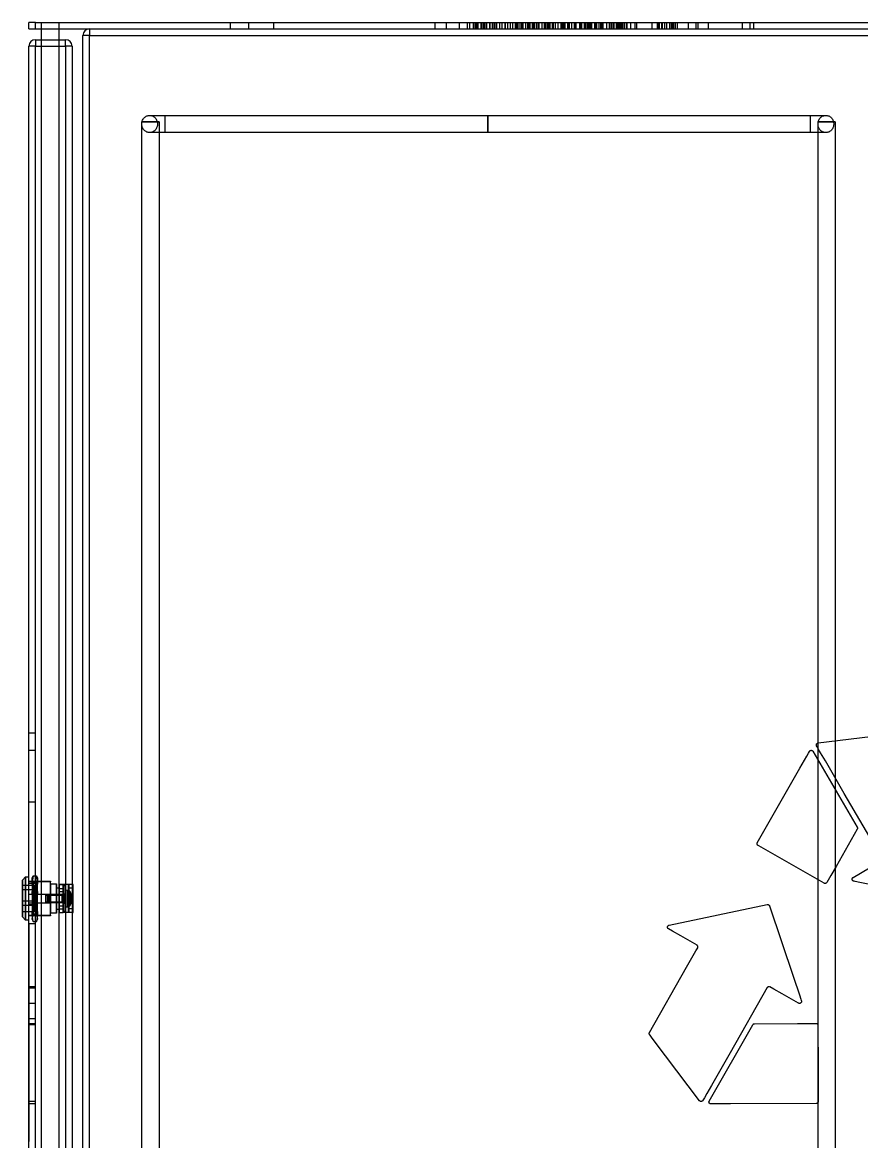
# Model space of a CAD drawing. Header units: millimetres. Extents: x 10366 to 13995, y 24552 to 29685.
# Drawn here: x 11188 to 11576, y 28283 to 28800 of the extents above; entities that cross this region are included whole.
import ezdxf

# ---------------------------------------------------------------- set-up
doc = ezdxf.new("R2010")
doc.units = ezdxf.units.MM
doc.header["$LTSCALE"] = 3
doc.layers.add('DomyÅ›lny', color=7, linetype='Continuous')

msp = doc.modelspace()

# ---------------------------------------------------------------- linework, layer by layer
at = {"layer": 'DomyÅ›lny'}
for p, q in [((11190.96, 28797.45), (11190.96, 28800.45)), ((11193.96, 28797.45), (11193.96, 28800.45)), ((11193.96, 28800.45), (11961.96, 28800.45)), ((11193.96, 28797.45), (11961.96, 28797.45)), ((11196.77, 28797.45), (11196.77, 28800.45)), ((11196.77, 28792.45), (11196.77, 28797.45)), ((11204.77, 28800.45), (11204.77, 28797.45)), ((11204.77, 28797.45), (11204.77, 28792.45)), ((11284.21, 28797.45), (11284.21, 28800.45)), ((11292.74, 28797.45), (11292.74, 28800.45)), ((11304.21, 28797.45), (11304.21, 28800.45)), ((11378.92, 28797.45), (11378.92, 28800.45)), ((11384.13, 28797.45), (11384.13, 28800.45)), ((11390.06, 28797.45), (11390.06, 28800.45)), ((11393.88, 28797.45), (11393.88, 28800.45)), ((11394.97, 28797.45), (11394.97, 28800.45)), ((11396.61, 28797.45), (11396.61, 28800.45)), ((11396.92, 28797.45), (11396.92, 28800.45)), ((11397.63, 28797.45), (11397.63, 28800.45)), ((11397.67, 28797.45), (11397.67, 28800.45)), ((11398.36, 28797.45), (11398.36, 28800.45)), ((11398.79, 28797.45), (11398.79, 28800.45)), ((11400.18, 28797.45), (11400.18, 28800.45)), ((11400.6, 28797.45), (11400.6, 28800.45)), ((11401.3, 28797.45), (11401.3, 28800.45)), ((11401.62, 28797.45), (11401.62, 28800.45)), ((11402.44, 28797.45), (11402.44, 28800.45)), ((11402.7, 28797.45), (11402.7, 28800.45)), ((11404.12, 28797.45), (11404.12, 28800.45)), ((11404.36, 28797.45), (11404.36, 28800.45)), ((11405.36, 28797.45), (11405.36, 28800.45)), ((11405.72, 28797.45), (11405.72, 28800.45)), ((11406.53, 28797.45), (11406.53, 28800.45)), ((11407.18, 28797.45), (11407.18, 28800.45)), ((11407.27, 28800.45), (11407.27, 28797.45)), ((11408.7, 28797.45), (11408.7, 28800.45)), ((11409.85, 28797.45), (11409.85, 28800.45)), ((11411.25, 28797.45), (11411.25, 28800.45)), ((11411.37, 28797.45), (11411.37, 28800.45)), ((11412.43, 28797.45), (11412.43, 28800.45)), ((11413.74, 28797.45), (11413.74, 28800.45)), ((11414.76, 28797.45), (11414.76, 28800.45)), ((11416.03, 28797.45), (11416.03, 28800.45)), ((11416.18, 28797.45), (11416.18, 28800.45)), ((11416.77, 28797.45), (11416.77, 28800.45)), ((11417.21, 28797.45), (11417.21, 28800.45)), ((11418.01, 28800.45), (11418.01, 28797.45)), ((11418.88, 28797.45), (11418.88, 28800.45)), ((11419.14, 28797.45), (11419.14, 28800.45)), ((11419.59, 28797.45), (11419.59, 28800.45)), ((11420.79, 28797.45), (11420.79, 28800.45)), ((11421.72, 28797.45), (11421.72, 28800.45)), ((11422.4, 28797.45), (11422.4, 28800.45)), ((11422.83, 28797.45), (11422.83, 28800.45)), ((11423.89, 28797.45), (11423.89, 28800.45)), ((11424.34, 28797.45), (11424.34, 28800.45)), ((11424.43, 28800.45), (11424.43, 28797.45)), ((11424.9, 28797.45), (11424.9, 28800.45)), ((11425.95, 28797.45), (11425.95, 28800.45)), ((11426.59, 28797.45), (11426.59, 28800.45)), ((11426.9, 28797.45), (11426.9, 28800.45)), ((11428.33, 28797.45), (11428.33, 28800.45)), ((11429.49, 28797.45), (11429.49, 28800.45)), ((11429.82, 28797.45), (11429.82, 28800.45)), ((11430.65, 28797.45), (11430.65, 28800.45)), ((11431.29, 28797.45), (11431.29, 28800.45)), ((11431.56, 28797.45), (11431.56, 28800.45)), ((11431.98, 28797.45), (11431.98, 28800.45)), ((11433.16, 28797.45), (11433.16, 28800.45)), ((11433.59, 28797.45), (11433.59, 28800.45)), ((11434.46, 28797.45), (11434.46, 28800.45)), ((11435.74, 28797.45), (11435.74, 28800.45)), ((11437.21, 28797.45), (11437.21, 28800.45)), ((11437.48, 28797.45), (11437.48, 28800.45)), ((11437.96, 28797.45), (11437.96, 28800.45)), ((11438.47, 28797.45), (11438.47, 28800.45)), ((11438.97, 28797.45), (11438.97, 28800.45)), ((11440.29, 28797.45), (11440.29, 28800.45)), ((11440.5, 28797.45), (11440.5, 28800.45)), ((11440.95, 28797.45), (11440.95, 28800.45)), ((11441.03, 28797.45), (11441.03, 28800.45)), ((11442.12, 28797.45), (11442.12, 28800.45)), ((11443.33, 28797.45), (11443.33, 28800.45)), ((11443.63, 28797.45), (11443.63, 28800.45)), ((11444.05, 28797.45), (11444.05, 28800.45)), ((11445.85, 28797.45), (11445.85, 28800.45)), ((11446.11, 28797.45), (11446.11, 28800.45)), ((11446.76, 28797.45), (11446.76, 28800.45)), ((11447.97, 28797.45), (11447.97, 28800.45)), ((11448.2, 28797.45), (11448.2, 28800.45)), ((11448.41, 28797.45), (11448.41, 28800.45)), ((11449.01, 28800.45), (11449.01, 28797.45)), ((11449.14, 28797.45), (11449.14, 28800.45)), ((11449.4, 28797.45), (11449.4, 28800.45)), ((11449.87, 28797.45), (11449.87, 28800.45)), ((11450.34, 28797.45), (11450.34, 28800.45)), ((11450.66, 28797.45), (11450.66, 28800.45)), ((11451.03, 28797.45), (11451.03, 28800.45)), ((11451.37, 28797.45), (11451.37, 28800.45)), ((11452.69, 28797.45), (11452.69, 28800.45)), ((11452.99, 28797.45), (11452.99, 28800.45)), ((11453.09, 28800.45), (11453.09, 28797.45)), ((11453.65, 28797.45), (11453.65, 28800.45)), ((11454.78, 28797.45), (11454.78, 28800.45)), ((11455.31, 28800.45), (11455.31, 28797.45)), ((11455.5, 28797.45), (11455.5, 28800.45)), ((11456.03, 28797.45), (11456.03, 28800.45)), ((11456.57, 28797.45), (11456.57, 28800.45)), ((11458.33, 28797.45), (11458.33, 28800.45)), ((11459.5, 28797.45), (11459.5, 28800.45)), ((11459.74, 28797.45), (11459.74, 28800.45)), ((11460.57, 28797.45), (11460.57, 28800.45)), ((11461.14, 28800.45), (11461.14, 28797.45)), ((11461.69, 28797.45), (11461.69, 28800.45)), ((11462.78, 28797.45), (11462.78, 28800.45)), ((11463.07, 28797.45), (11463.07, 28800.45)), ((11463.55, 28797.45), (11463.55, 28800.45)), ((11463.92, 28797.45), (11463.92, 28800.45)), ((11464.54, 28797.45), (11464.54, 28800.45)), ((11465.05, 28797.45), (11465.05, 28800.45)), ((11465.39, 28797.45), (11465.39, 28800.45)), ((11465.59, 28797.45), (11465.59, 28800.45)), ((11466.48, 28797.45), (11466.48, 28800.45)), ((11467.33, 28797.45), (11467.33, 28800.45)), ((11467.65, 28797.45), (11467.65, 28800.45)), ((11469.41, 28797.45), (11469.41, 28800.45)), ((11471.33, 28797.45), (11471.33, 28800.45)), ((11472.17, 28797.45), (11472.17, 28800.45)), ((11479.27, 28797.45), (11479.27, 28800.45)), ((11481.69, 28797.45), (11481.69, 28800.45)), ((11481.93, 28797.45), (11481.93, 28800.45)), ((11482.41, 28797.45), (11482.41, 28800.45)), ((11482.55, 28797.45), (11482.55, 28800.45)), ((11483.5, 28800.45), (11483.5, 28797.45)), ((11483.99, 28797.45), (11483.99, 28800.45)), ((11485.15, 28797.45), (11485.15, 28800.45)), ((11486.02, 28797.45), (11486.02, 28800.45)), ((11487.42, 28797.45), (11487.42, 28800.45)), ((11488.24, 28797.45), (11488.24, 28800.45)), ((11488.86, 28797.45), (11488.86, 28800.45)), ((11489.31, 28797.45), (11489.31, 28800.45)), ((11489.9, 28800.45), (11489.9, 28797.45)), ((11490.97, 28797.45), (11490.97, 28800.45)), ((11496.02, 28797.45), (11496.02, 28800.45)), ((11499.57, 28797.45), (11499.57, 28800.45)), ((11500.48, 28797.45), (11500.48, 28800.45)), ((11505.33, 28797.45), (11505.33, 28800.45)), ((11521.08, 28797.45), (11521.08, 28800.45)), ((11524.62, 28797.45), (11524.62, 28800.45)), ((11526.08, 28800.45), (11526.08, 28797.45)), ((11193.96, 28792.45), (11207.96, 28792.45)), ((11196.77, 27962.71), (11196.77, 28792.45)), ((11204.77, 28792.45), (11204.77, 27962.71)), ((11215.96, 27960.71), (11215.96, 28794.45)), ((11218.96, 28794.45), (11961.96, 28794.45)), ((11218.96, 27960.71), (11218.96, 28794.45)), ((11190.96, 27965.71), (11190.96, 28789.45)), ((11193.96, 27965.71), (11193.96, 28789.45)), ((11193.96, 28789.45), (11207.96, 28789.45)), ((11207.96, 28789.45), (11207.96, 27965.71)), ((11210.96, 28789.45), (11210.96, 27965.71)), ((11254.06, 28757.45), (11403.18, 28757.45)), ((11403.18, 28757.45), (11552.3, 28757.45)), ((11243.18, 28054.45), (11243.18, 28754.45)), ((11251.18, 28754.45), (11251.18, 28054.45)), ((11555.93, 28467.11), (11555.93, 28754.45)), ((11563.93, 28754.45), (11563.93, 28468.1)), ((11403.18, 28749.45), (11254.06, 28749.45)), ((11552.3, 28749.45), (11403.18, 28749.45)), ((11190.96, 28471.82), (11193.96, 28471.82)), ((11555.93, 28464.65), (11555.93, 28467.11)), ((11563.93, 28468.1), (11563.93, 28450.01)), ((11190.96, 28463.73), (11193.96, 28463.73)), ((11555.93, 28460.3), (11555.93, 28464.65)), ((11555.93, 28403.89), (11555.93, 28460.3)), ((11563.93, 28450.01), (11563.93, 28445.58)), ((11563.93, 28445.58), (11563.93, 28409.44)), ((11190.96, 28439.92), (11193.96, 28439.92)), ((11563.93, 28409.44), (11563.93, 28054.45)), ((11187.96, 28403.64), (11189.46, 28405.14)), ((11189.46, 28405.14), (11190.96, 28405.14)), ((11190.96, 28403.14), (11200.96, 28403.14)), ((11192.46, 28404.64), (11192.57, 28404.97)), ((11192.96, 28405.73), (11194.46, 28405.73)), ((11194.84, 28404.97), (11194.96, 28404.64)), ((11555.93, 28337.5), (11555.93, 28403.89)), ((11187.96, 28401.29), (11193.36, 28401.29)), ((11187.96, 28399.32), (11193.36, 28399.32)), ((11200.96, 28402.85), (11190.96, 28402.85)), ((11193.96, 28402.15), (11190.96, 28402.15)), ((11192.96, 28402.9), (11192.46, 28401.86)), ((11192.46, 28402.83), (11192.96, 28402.33)), ((11192.96, 28402.9), (11194.46, 28402.9)), ((11192.96, 28402.33), (11194.46, 28402.33)), ((11192.96, 28397.98), (11194.46, 28397.98)), ((11194.46, 28402.9), (11194.96, 28401.86)), ((11194.46, 28402.33), (11194.96, 28402.83)), ((11200.96, 28397.25), (11200.96, 28402.85)), ((11200.96, 28401.89), (11203.76, 28401.89)), ((11203.76, 28400.14), (11204.76, 28400.14)), ((11204.76, 28401.64), (11206.76, 28401.64)), ((11204.76, 28399.84), (11206.76, 28399.84)), ((11204.76, 28399.84), (11206.76, 28399.84)), ((11204.76, 28398.48), (11206.76, 28398.48)), ((11204.76, 28398.48), (11206.76, 28398.48)), ((11205.03, 28401.64), (11205.03, 28388.64)), ((11206.91, 28401.64), (11205.03, 28401.64)), ((11206.76, 28401.14), (11207.76, 28401.14)), ((11211.15, 28401.64), (11206.91, 28401.64)), ((11207.76, 28399.14), (11208.87, 28399.1)), ((11209.27, 28388.64), (11209.27, 28401.64)), ((11209.42, 28401.64), (11209.42, 28388.64)), ((11211.42, 28399.88), (11209.42, 28399.88)), ((11211.15, 28401.64), (11211.15, 28388.64)), ((11211.42, 28388.64), (11211.42, 28401.64)), ((11187.96, 28394.02), (11193.36, 28394.02)), ((11190.96, 28397.25), (11200.96, 28397.25)), ((11193.96, 28394), (11190.96, 28394)), ((11200.96, 28393.03), (11190.96, 28393.03)), ((11198.76, 28396.76), (11206.76, 28396.76)), ((11206.76, 28393.52), (11198.76, 28393.52)), ((11199.76, 28396.71), (11200.19, 28397.14)), ((11200.19, 28393.14), (11199.76, 28393.57)), ((11200.19, 28397.14), (11206.36, 28397.14)), ((11206.36, 28393.14), (11200.19, 28393.14)), ((11200.96, 28387.42), (11200.96, 28393.03)), ((11204.76, 28396.84), (11206.76, 28396.84)), ((11204.76, 28396.84), (11206.76, 28396.84)), ((11204.76, 28393.44), (11206.76, 28393.44)), ((11204.76, 28393.44), (11206.76, 28393.44)), ((11206.36, 28397.14), (11206.79, 28396.95)), ((11206.79, 28393.33), (11206.36, 28393.14)), ((11206.76, 28397.39), (11207.76, 28397.39)), ((11207.76, 28392.89), (11206.76, 28392.89)), ((11206.79, 28396.95), (11207.56, 28396.95)), ((11207.56, 28393.33), (11206.79, 28393.33)), ((11210.82, 28395.8), (11208.71, 28395.61)), ((11208.71, 28394.67), (11210.82, 28394.48)), ((11210.81, 28395.88), (11208.83, 28395.76)), ((11210.81, 28395.88), (11208.83, 28395.76)), ((11210.81, 28395.34), (11208.83, 28395.46)), ((11210.81, 28394.94), (11208.83, 28394.81)), ((11210.81, 28394.4), (11208.83, 28394.52)), ((11210.81, 28394.4), (11208.83, 28394.52)), ((11210.4, 28396.77), (11209.18, 28396.27)), ((11209.18, 28395.91), (11210.4, 28396.25)), ((11210.4, 28394.03), (11209.18, 28394.37)), ((11210.4, 28393.74), (11209.18, 28394.17)), ((11209.18, 28394.01), (11210.4, 28393.51)), ((11209.42, 28395.64), (11211.42, 28395.64)), ((11187.96, 28392.08), (11193.36, 28392.08)), ((11193.36, 28388.99), (11187.96, 28388.99)), ((11190.96, 28392.43), (11193.96, 28392.43)), ((11192.96, 28387.95), (11192.46, 28387.45)), ((11194.46, 28392.3), (11192.96, 28392.3)), ((11194.46, 28387.95), (11192.96, 28387.95)), ((11194.96, 28387.45), (11194.46, 28387.95)), ((11203.76, 28388.39), (11200.96, 28388.39)), ((11204.76, 28390.14), (11203.76, 28390.14)), ((11204.76, 28391.8), (11206.76, 28391.8)), ((11204.76, 28391.8), (11206.76, 28391.8)), ((11204.76, 28390.44), (11206.76, 28390.44)), ((11204.76, 28390.44), (11206.76, 28390.44)), ((11204.76, 28388.64), (11206.76, 28388.64)), ((11207.76, 28389.14), (11206.76, 28389.14)), ((11211.15, 28388.64), (11206.91, 28388.64)), ((11208.87, 28391.18), (11207.76, 28391.14)), ((11211.42, 28390.4), (11209.42, 28390.4)), ((11189.46, 28385.14), (11187.96, 28386.64)), ((11190.96, 28385.14), (11189.46, 28385.14)), ((11190.96, 28387.42), (11200.96, 28387.42)), ((11200.96, 28387.14), (11190.96, 28387.14)), ((11190.96, 28383.66), (11193.96, 28383.66)), ((11192.57, 28385.3), (11192.46, 28385.64)), ((11192.96, 28384.54), (11194.46, 28384.54)), ((11194.96, 28385.64), (11194.84, 28385.3)), ((11190.96, 28354.4), (11193.96, 28354.4)), ((11190.96, 28353.8), (11193.96, 28353.8)), ((11193.96, 28346.64), (11190.96, 28346.64)), ((11193.96, 28339.58), (11190.96, 28339.58)), ((11190.96, 28337.4), (11193.96, 28337.4)), ((11190.96, 28337.07), (11193.96, 28337.07)), ((11193.96, 28336.79), (11190.96, 28336.79)), ((11555.93, 28300.85), (11555.93, 28337.5)), ((11193.96, 28301.29), (11190.96, 28301.29)), ((11193.96, 28300.12), (11190.96, 28300.12)), ((11555.93, 28054.45), (11555.93, 28300.85))]:
    msp.add_line(p, q, dxfattribs=at)
for points in [[(11193.96, 28800.45, 0), (11190.96, 28800.45, 0)], [(11190.96, 28797.45, 0), (11190.96, 28797.45, 0), (11190.96, 28797.45, 0), (11190.96, 28797.45, 0), (11190.96, 28797.45, 0), (11190.96, 28797.45, 0), (11190.96, 28797.45, 0), (11190.96, 28797.45, 0), (11190.96, 28797.45, 0), (11190.96, 28797.45, 0), (11190.96, 28797.45, 0), (11190.96, 28797.45, 0), (11190.96, 28797.45, 0), (11190.96, 28797.45, 0), (11190.98, 28797.45, 0), (11191.04, 28797.45, 0), (11191.33, 28797.45, 0), (11193.96, 28797.45, 0)], [(11218.96, 28797.45, 0), (11218.96, 28797.45, 0), (11218.96, 28797.45, 0), (11218.96, 28797.45, 0), (11218.96, 28797.45, 0), (11218.96, 28797.45, 0), (11218.96, 28797.45, 0), (11218.96, 28797.45, 0), (11218.96, 28797.45, 0), (11218.96, 28797.45, 0), (11218.96, 28797.45, 0), (11218.96, 28797.45, 0), (11218.96, 28797.45, 0), (11218.96, 28797.45, 0), (11218.96, 28797.43, 0), (11218.96, 28797.36, 0), (11218.96, 28797.08, 0), (11218.96, 28794.45, 0)], [(11193.96, 28792.45, 0), (11193.96, 28792.45, 0), (11193.96, 28792.45, 0), (11193.96, 28792.45, 0), (11193.96, 28792.45, 0), (11193.96, 28792.45, 0), (11193.96, 28792.45, 0), (11193.96, 28792.45, 0), (11193.96, 28792.45, 0), (11193.96, 28792.45, 0), (11193.96, 28792.45, 0), (11193.96, 28792.45, 0), (11193.96, 28792.45, 0), (11193.96, 28792.45, 0), (11193.96, 28792.43, 0), (11193.96, 28792.36, 0), (11193.96, 28792.08, 0), (11193.96, 28789.45, 0)], [(11207.96, 28789.45, 0), (11207.96, 28792.45, 0)], [(11218.96, 28794.45, 0), (11215.96, 28794.45, 0)], [(11193.96, 28789.45, 0), (11191.83, 28789.45, 0), (11191.17, 28789.45, 0), (11191.01, 28789.45, 0), (11190.97, 28789.45, 0), (11190.96, 28789.45, 0), (11190.96, 28789.45, 0), (11190.96, 28789.45, 0), (11190.96, 28789.45, 0), (11190.96, 28789.45, 0), (11190.96, 28789.45, 0), (11190.96, 28789.45, 0), (11190.96, 28789.45, 0), (11190.96, 28789.45, 0), (11190.96, 28789.45, 0), (11190.96, 28789.45, 0), (11190.96, 28789.45, 0), (11190.96, 28789.45, 0), (11190.96, 28789.45, 0)], [(11210.96, 28789.45, 0), (11210.96, 28789.45, 0), (11210.96, 28789.45, 0), (11210.96, 28789.45, 0), (11210.96, 28789.45, 0), (11210.96, 28789.45, 0), (11210.96, 28789.45, 0), (11210.96, 28789.45, 0), (11210.96, 28789.45, 0), (11210.96, 28789.45, 0), (11210.96, 28789.45, 0), (11210.95, 28789.45, 0), (11210.95, 28789.45, 0), (11210.94, 28789.45, 0), (11210.87, 28789.45, 0), (11210.59, 28789.45, 0), (11207.96, 28789.45, 0)], [(11243.18, 28753.45, 0), (11243.24, 28754.18, 0), (11243.32, 28754.55, 0), (11243.43, 28754.92, 0), (11243.58, 28755.29, 0), (11243.77, 28755.64, 0), (11243.99, 28755.97, 0), (11244.24, 28756.28, 0), (11244.52, 28756.56, 0), (11244.82, 28756.8, 0), (11245.14, 28757, 0), (11245.47, 28757.17, 0), (11245.81, 28757.3, 0), (11246.14, 28757.38, 0), (11246.48, 28757.43, 0), (11246.8, 28757.45, 0)], [(11246.8, 28757.45, 0), (11247.13, 28757.43, 0), (11247.46, 28757.38, 0), (11247.8, 28757.3, 0), (11248.14, 28757.17, 0), (11248.47, 28757, 0), (11248.79, 28756.8, 0), (11249.09, 28756.56, 0), (11249.37, 28756.28, 0), (11249.62, 28755.97, 0), (11249.84, 28755.64, 0), (11250.02, 28755.29, 0), (11250.18, 28754.92, 0), (11250.29, 28754.55, 0), (11250.37, 28754.18, 0), (11250.43, 28753.45, 0), (11250.37, 28752.72, 0), (11250.29, 28752.35, 0), (11250.18, 28751.98, 0), (11250.02, 28751.61, 0), (11249.84, 28751.26, 0), (11249.62, 28750.93, 0), (11249.37, 28750.62, 0), (11249.09, 28750.35, 0), (11248.79, 28750.1, 0), (11248.47, 28749.9, 0), (11248.14, 28749.73, 0), (11247.8, 28749.61, 0), (11247.46, 28749.52, 0), (11247.13, 28749.47, 0), (11246.8, 28749.45, 0)], [(11246.8, 28757.45, 0), (11246.8, 28757.45, 0), (11246.82, 28757.45, 0), (11246.9, 28757.45, 0), (11247.27, 28757.45, 0), (11248.79, 28757.45, 0), (11254.06, 28757.45, 0)], [(11254.06, 28753.45, 0), (11254.06, 28757.45, 0)], [(11403.18, 28749.45, 0), (11403.18, 28749.45, 0), (11403.18, 28749.45, 0), (11403.18, 28749.45, 0), (11403.18, 28749.45, 0), (11403.18, 28749.45, 0), (11403.18, 28749.45, 0), (11403.18, 28749.45, 0), (11403.18, 28749.45, 0), (11403.18, 28749.45, 0), (11403.18, 28749.45, 0), (11403.18, 28749.45, 0), (11403.18, 28749.46, 0), (11403.18, 28749.48, 0), (11403.18, 28749.57, 0), (11403.18, 28749.94, 0), (11403.18, 28757.45, 0)], [(11403.18, 28757.45, 0), (11403.18, 28757.45, 0), (11403.18, 28757.45, 0), (11403.18, 28757.45, 0), (11403.18, 28757.45, 0), (11403.18, 28757.45, 0), (11403.18, 28757.45, 0), (11403.18, 28757.45, 0), (11403.18, 28757.45, 0), (11403.18, 28757.45, 0), (11403.18, 28757.45, 0), (11403.18, 28757.45, 0), (11403.18, 28757.44, 0), (11403.18, 28757.42, 0), (11403.18, 28757.33, 0), (11403.18, 28756.96, 0), (11403.18, 28749.45, 0)], [(11552.3, 28757.45, 0), (11552.3, 28757.45, 0), (11552.3, 28757.45, 0), (11552.3, 28757.45, 0), (11552.3, 28757.45, 0), (11552.3, 28757.45, 0), (11552.3, 28757.45, 0), (11552.3, 28757.45, 0), (11552.3, 28757.45, 0), (11552.3, 28757.45, 0), (11552.3, 28757.45, 0), (11552.3, 28757.45, 0), (11552.3, 28757.45, 0), (11552.3, 28757.44, 0), (11552.3, 28757.42, 0), (11552.3, 28757.33, 0), (11552.3, 28756.96, 0), (11552.3, 28753.45, 0)], [(11552.3, 28757.45, 0), (11559.55, 28757.45, 0)], [(11559.55, 28749.45, 0), (11559.23, 28749.47, 0), (11558.89, 28749.52, 0), (11558.55, 28749.61, 0), (11558.22, 28749.73, 0), (11557.89, 28749.9, 0), (11557.57, 28750.1, 0), (11557.27, 28750.35, 0), (11556.99, 28750.62, 0), (11556.74, 28750.93, 0), (11556.52, 28751.26, 0), (11556.33, 28751.61, 0), (11556.18, 28751.98, 0), (11556.07, 28752.35, 0), (11555.99, 28752.72, 0), (11555.93, 28753.45, 0), (11555.99, 28754.18, 0), (11556.07, 28754.55, 0), (11556.18, 28754.92, 0), (11556.33, 28755.29, 0), (11556.52, 28755.64, 0), (11556.74, 28755.97, 0), (11556.99, 28756.28, 0), (11557.27, 28756.56, 0), (11557.57, 28756.8, 0), (11557.89, 28757, 0), (11558.22, 28757.17, 0), (11558.55, 28757.3, 0), (11558.89, 28757.38, 0), (11559.23, 28757.43, 0), (11559.55, 28757.45, 0)], [(11559.55, 28757.45, 0), (11559.88, 28757.43, 0), (11560.21, 28757.38, 0), (11560.55, 28757.3, 0), (11560.89, 28757.17, 0), (11561.22, 28757, 0), (11561.54, 28756.8, 0), (11561.84, 28756.56, 0), (11562.12, 28756.28, 0), (11562.37, 28755.97, 0), (11562.59, 28755.64, 0), (11562.77, 28755.29, 0), (11562.92, 28754.92, 0), (11563.04, 28754.55, 0), (11563.12, 28754.18, 0), (11563.18, 28753.45, 0)], [(11246.8, 28749.45, 0), (11246.48, 28749.47, 0), (11246.14, 28749.52, 0), (11245.81, 28749.61, 0), (11245.47, 28749.73, 0), (11245.14, 28749.9, 0), (11244.82, 28750.1, 0), (11244.52, 28750.35, 0), (11244.24, 28750.62, 0), (11243.99, 28750.93, 0), (11243.77, 28751.26, 0), (11243.58, 28751.61, 0), (11243.43, 28751.98, 0), (11243.32, 28752.35, 0), (11243.24, 28752.72, 0), (11243.18, 28753.45, 0)], [(11254.06, 28749.45, 0), (11254.06, 28749.45, 0), (11254.06, 28749.45, 0), (11254.06, 28749.45, 0), (11254.06, 28749.45, 0), (11254.06, 28749.45, 0), (11254.06, 28749.45, 0), (11254.06, 28749.45, 0), (11254.06, 28749.45, 0), (11254.06, 28749.45, 0), (11254.06, 28749.45, 0), (11254.06, 28749.45, 0), (11254.06, 28749.46, 0), (11254.06, 28749.48, 0), (11254.06, 28749.57, 0), (11254.06, 28749.94, 0), (11254.06, 28753.45, 0)], [(11552.3, 28753.45, 0), (11552.3, 28749.45, 0)], [(11563.18, 28753.45, 0), (11563.12, 28752.72, 0), (11563.04, 28752.35, 0), (11562.92, 28751.98, 0), (11562.77, 28751.61, 0), (11562.59, 28751.26, 0), (11562.37, 28750.93, 0), (11562.12, 28750.62, 0), (11561.84, 28750.35, 0), (11561.54, 28750.1, 0), (11561.22, 28749.9, 0), (11560.89, 28749.73, 0), (11560.55, 28749.61, 0), (11560.21, 28749.52, 0), (11559.88, 28749.47, 0), (11559.55, 28749.45, 0)], [(11254.06, 28749.45, 0), (11246.8, 28749.45, 0)], [(11559.55, 28749.45, 0), (11559.55, 28749.45, 0), (11559.54, 28749.45, 0), (11559.46, 28749.45, 0), (11559.08, 28749.45, 0), (11557.57, 28749.45, 0), (11552.3, 28749.45, 0)], [(11585.6, 28413.79, 0), (11568.08, 28443.81, 0), (11559.32, 28458.83, 0), (11557.14, 28462.58, 0), (11556.04, 28464.45, 0), (11555.49, 28465.39, 0), (11555.23, 28465.87, 0), (11555.19, 28466, 0), (11555.17, 28466.14, 0), (11555.18, 28466.27, 0), (11555.2, 28466.41, 0), (11555.24, 28466.53, 0), (11555.3, 28466.65, 0), (11555.37, 28466.77, 0), (11555.46, 28466.87, 0), (11555.56, 28466.95, 0), (11555.68, 28467.02, 0), (11555.8, 28467.08, 0), (11555.93, 28467.11, 0), (11590.42, 28471.37, 0)], [(11583.81, 28400.89, 0), (11575.3, 28402.62, 0), (11573.17, 28403.05, 0), (11572.63, 28403.15, 0), (11572.37, 28403.21, 0), (11572.24, 28403.26, 0), (11572.12, 28403.33, 0), (11572, 28403.41, 0), (11571.91, 28403.51, 0), (11571.83, 28403.63, 0), (11571.77, 28403.76, 0), (11571.73, 28403.89, 0), (11571.7, 28404.03, 0), (11571.7, 28404.16, 0), (11571.72, 28404.3, 0), (11571.75, 28404.42, 0), (11571.81, 28404.55, 0), (11571.88, 28404.66, 0), (11571.96, 28404.76, 0), (11572.06, 28404.84, 0), (11572.18, 28404.92, 0), (11579.68, 28409.3, 0)], [(11189.46, 28405.14, 0), (11189.46, 28405.14, 0), (11189.46, 28405.14, 0), (11189.46, 28405.14, 0), (11189.46, 28405.14, 0), (11189.46, 28405.14, 0), (11189.46, 28405.14, 0), (11189.46, 28405.14, 0), (11189.46, 28405.14, 0), (11189.46, 28405.14, 0), (11189.46, 28405.14, 0), (11189.46, 28405.11, 0), (11189.46, 28404.98, 0), (11189.46, 28403.56, 0), (11189.46, 28388.07, 0)], [(11189.46, 28385.14, 0), (11189.46, 28385.14, 0), (11189.46, 28385.14, 0), (11189.46, 28385.14, 0), (11189.46, 28385.14, 0), (11189.46, 28385.14, 0), (11189.46, 28385.14, 0), (11189.46, 28385.14, 0), (11189.46, 28385.14, 0), (11189.46, 28385.14, 0), (11189.46, 28385.14, 0), (11189.46, 28385.19, 0), (11189.46, 28385.42, 0), (11189.46, 28387.78, 0), (11189.46, 28405.14, 0)], [(11192.96, 28405.73, 0), (11192.58, 28403.72, 0), (11192.46, 28401.86, 0)], [(11192.46, 28404.32, 0), (11192.46, 28404.49, 0), (11192.49, 28404.66, 0), (11192.58, 28405, 0), (11192.73, 28405.36, 0), (11192.96, 28405.73, 0)], [(11192.46, 28401.86, 0), (11192.46, 28404.32, 0), (11192.46, 28404.56, 0), (11192.46, 28404.62, 0), (11192.46, 28404.63, 0), (11192.46, 28404.64, 0), (11192.46, 28404.64, 0), (11192.46, 28404.64, 0), (11192.46, 28404.64, 0), (11192.46, 28404.64, 0), (11192.46, 28404.64, 0), (11192.46, 28404.64, 0), (11192.46, 28404.64, 0), (11192.46, 28404.64, 0), (11192.46, 28404.64, 0), (11192.46, 28404.64, 0), (11192.46, 28404.64, 0), (11192.46, 28404.64, 0), (11192.46, 28404.64, 0), (11192.46, 28404.64, 0), (11192.46, 28404.64, 0), (11192.46, 28404.64, 0), (11192.46, 28404.63, 0), (11192.46, 28404.6, 0), (11192.46, 28404.5, 0), (11192.46, 28404.32, 0)], [(11192.46, 28404.32, 0), (11192.46, 28403.39, 0), (11192.46, 28401.86, 0)], [(11192.96, 28402.9, 0), (11192.73, 28403.27, 0), (11192.58, 28403.63, 0), (11192.49, 28403.97, 0), (11192.46, 28404.14, 0), (11192.46, 28404.32, 0)], [(11194.46, 28405.73, 0), (11194.68, 28405.36, 0), (11194.83, 28405, 0), (11194.93, 28404.66, 0), (11194.95, 28404.49, 0), (11194.96, 28404.32, 0)], [(11194.96, 28401.86, 0), (11194.83, 28403.72, 0), (11194.46, 28405.73, 0)], [(11194.96, 28404.32, 0), (11194.95, 28404.14, 0), (11194.93, 28403.97, 0), (11194.83, 28403.63, 0), (11194.68, 28403.27, 0), (11194.46, 28402.9, 0)], [(11194.96, 28404.32, 0), (11194.96, 28404.64, 0), (11194.96, 28404.64, 0), (11194.96, 28404.64, 0), (11194.96, 28404.64, 0), (11194.96, 28404.64, 0), (11194.96, 28404.64, 0), (11194.96, 28404.64, 0), (11194.96, 28404.64, 0), (11194.96, 28404.64, 0), (11194.96, 28404.64, 0), (11194.96, 28404.64, 0), (11194.96, 28404.64, 0), (11194.96, 28404.64, 0), (11194.96, 28404.64, 0), (11194.96, 28404.64, 0), (11194.96, 28404.64, 0), (11194.96, 28404.64, 0), (11194.96, 28404.64, 0), (11194.96, 28404.64, 0), (11194.96, 28404.63, 0), (11194.96, 28404.6, 0), (11194.96, 28404.5, 0), (11194.96, 28404.06, 0), (11194.96, 28401.86, 0)], [(11194.96, 28401.86, 0), (11194.96, 28404.32, 0)], [(11192.46, 28397.6, 0), (11192.96, 28402.9, 0)], [(11192.46, 28401.86, 0), (11192.46, 28397.6, 0)], [(11192.96, 28400.22, 0), (11192.96, 28402.33, 0), (11192.96, 28400.22, 0), (11192.96, 28390.06, 0)], [(11192.96, 28390.06, 0), (11192.96, 28387.95, 0), (11192.96, 28390.06, 0), (11192.96, 28400.22, 0)], [(11193.36, 28399.49, 0), (11193.36, 28401.29, 0), (11193.36, 28399.49, 0), (11193.36, 28390.79, 0)], [(11193.36, 28390.79, 0), (11193.36, 28388.99, 0), (11193.36, 28390.79, 0), (11193.36, 28399.49, 0)], [(11194.46, 28402.9, 0), (11194.96, 28397.6, 0)], [(11194.46, 28390.06, 0), (11194.46, 28400.22, 0), (11194.46, 28402.33, 0), (11194.46, 28400.22, 0)], [(11194.46, 28400.22, 0), (11194.46, 28390.06, 0), (11194.46, 28387.95, 0), (11194.46, 28390.06, 0)], [(11194.96, 28397.6, 0), (11194.96, 28401.86, 0)], [(11206.91, 28401.64, 0), (11206.76, 28401.64, 0)], [(11206.76, 28388.64, 0), (11206.76, 28401.64, 0)], [(11206.76, 28399.44, 0), (11206.76, 28400.68, 0), (11206.76, 28401.03, 0), (11206.76, 28401.11, 0), (11206.76, 28401.13, 0), (11206.76, 28401.14, 0), (11206.76, 28401.14, 0), (11206.76, 28401.14, 0), (11206.76, 28401.14, 0), (11206.76, 28401.14, 0), (11206.76, 28401.14, 0), (11206.76, 28401.14, 0), (11206.76, 28401.14, 0), (11206.76, 28401.14, 0), (11206.76, 28401.14, 0), (11206.76, 28401.14, 0), (11206.76, 28401.14, 0), (11206.76, 28401.14, 0), (11206.76, 28401.14, 0), (11206.76, 28401.14, 0), (11206.76, 28401.14, 0), (11206.76, 28401.13, 0), (11206.76, 28401.1, 0), (11206.76, 28400.95, 0), (11206.76, 28399.49, 0), (11206.76, 28390.84, 0)], [(11206.76, 28390.84, 0), (11206.76, 28389.6, 0), (11206.76, 28389.25, 0), (11206.76, 28389.16, 0), (11206.76, 28389.14, 0), (11206.76, 28389.14, 0), (11206.76, 28389.14, 0), (11206.76, 28389.14, 0), (11206.76, 28389.14, 0), (11206.76, 28389.14, 0), (11206.76, 28389.14, 0), (11206.76, 28389.14, 0), (11206.76, 28389.14, 0), (11206.76, 28389.14, 0), (11206.76, 28389.14, 0), (11206.76, 28389.14, 0), (11206.76, 28389.14, 0), (11206.76, 28389.14, 0), (11206.76, 28389.14, 0), (11206.76, 28389.14, 0), (11206.76, 28389.14, 0), (11206.76, 28389.15, 0), (11206.76, 28389.18, 0), (11206.76, 28389.33, 0), (11206.76, 28390.79, 0), (11206.76, 28399.44, 0)], [(11207.76, 28390.84, 0), (11207.76, 28399.32, 0), (11207.76, 28401.14, 0), (11207.76, 28401.14, 0), (11207.76, 28401.14, 0), (11207.76, 28401.14, 0), (11207.76, 28401.14, 0), (11207.76, 28401.14, 0), (11207.76, 28401.14, 0), (11207.76, 28401.14, 0), (11207.76, 28401.14, 0), (11207.76, 28401.14, 0), (11207.76, 28401.14, 0), (11207.76, 28401.14, 0), (11207.76, 28401.14, 0), (11207.76, 28401.14, 0), (11207.76, 28401.14, 0), (11207.76, 28401.14, 0), (11207.76, 28401.13, 0), (11207.76, 28401.1, 0), (11207.76, 28400.95, 0), (11207.76, 28399.44, 0)], [(11207.76, 28399.44, 0), (11207.76, 28390.95, 0), (11207.76, 28389.14, 0), (11207.76, 28389.14, 0), (11207.76, 28389.14, 0), (11207.76, 28389.14, 0), (11207.76, 28389.14, 0), (11207.76, 28389.14, 0), (11207.76, 28389.14, 0), (11207.76, 28389.14, 0), (11207.76, 28389.14, 0), (11207.76, 28389.14, 0), (11207.76, 28389.14, 0), (11207.76, 28389.14, 0), (11207.76, 28389.14, 0), (11207.76, 28389.14, 0), (11207.76, 28389.14, 0), (11207.76, 28389.14, 0), (11207.76, 28389.15, 0), (11207.76, 28389.18, 0), (11207.76, 28389.33, 0), (11207.76, 28390.84, 0)], [(11208.87, 28397.94, 0), (11208.87, 28399.02, 0), (11208.87, 28399.09, 0), (11208.87, 28399.1, 0), (11208.87, 28399.1, 0), (11208.87, 28399.1, 0), (11208.87, 28399.1, 0), (11208.87, 28399.1, 0), (11208.87, 28399.1, 0), (11208.87, 28399.1, 0), (11208.87, 28399.1, 0), (11208.87, 28399.1, 0), (11208.87, 28399.1, 0), (11208.87, 28399.1, 0), (11208.87, 28399.1, 0), (11208.87, 28399.1, 0), (11208.87, 28399.1, 0), (11208.87, 28399.1, 0), (11208.87, 28399.1, 0), (11208.87, 28399.08, 0), (11208.87, 28399.02, 0), (11208.87, 28398.44, 0), (11208.87, 28393.03, 0), (11208.87, 28391.21, 0), (11208.87, 28391.18, 0), (11208.87, 28391.18, 0), (11208.87, 28391.18, 0), (11208.87, 28391.18, 0), (11208.87, 28391.18, 0), (11208.87, 28391.18, 0), (11208.87, 28391.18, 0), (11208.87, 28391.18, 0), (11208.87, 28391.18, 0), (11208.87, 28391.18, 0), (11208.87, 28391.18, 0), (11208.87, 28391.18, 0), (11208.87, 28391.18, 0), (11208.87, 28391.18, 0), (11208.87, 28391.18, 0), (11208.87, 28391.18, 0), (11208.87, 28391.19, 0), (11208.87, 28391.24, 0), (11208.87, 28391.46, 0), (11208.87, 28392.34, 0)], [(11208.87, 28399.1, 0), (11209.04, 28399.08, 0), (11209.2, 28399.05, 0), (11209.35, 28398.99, 0), (11209.49, 28398.91, 0), (11209.63, 28398.82, 0), (11209.75, 28398.72, 0), (11209.85, 28398.6, 0), (11209.94, 28398.47, 0)], [(11208.87, 28392.34, 0), (11208.87, 28397.94, 0)], [(11209.94, 28392.79, 0), (11209.94, 28391.88, 0), (11209.94, 28391.82, 0), (11209.94, 28391.81, 0), (11209.94, 28391.81, 0), (11209.94, 28391.81, 0), (11209.94, 28391.81, 0), (11209.94, 28391.81, 0), (11209.94, 28391.81, 0), (11209.94, 28391.81, 0), (11209.94, 28391.81, 0), (11209.94, 28391.81, 0), (11209.94, 28391.81, 0), (11209.94, 28391.81, 0), (11209.94, 28391.81, 0), (11209.94, 28391.81, 0), (11209.94, 28391.81, 0), (11209.94, 28391.81, 0), (11209.94, 28391.81, 0), (11209.94, 28391.83, 0), (11209.94, 28391.88, 0), (11209.94, 28392.37, 0), (11209.94, 28396.91, 0), (11209.94, 28398.44, 0), (11209.94, 28398.47, 0), (11209.94, 28398.47, 0), (11209.94, 28398.47, 0), (11209.94, 28398.47, 0), (11209.94, 28398.47, 0), (11209.94, 28398.47, 0), (11209.94, 28398.47, 0), (11209.94, 28398.47, 0), (11209.94, 28398.47, 0), (11209.94, 28398.47, 0), (11209.94, 28398.47, 0), (11209.94, 28398.47, 0), (11209.94, 28398.47, 0), (11209.94, 28398.47, 0), (11209.94, 28398.47, 0), (11209.94, 28398.47, 0), (11209.94, 28398.46, 0), (11209.94, 28398.41, 0), (11209.94, 28398.23, 0), (11209.94, 28397.49, 0)], [(11211.42, 28401.64, 0), (11211.42, 28401.64, 0), (11211.42, 28401.64, 0), (11211.42, 28401.64, 0), (11211.42, 28401.64, 0), (11211.42, 28401.64, 0), (11211.42, 28401.64, 0), (11211.42, 28401.64, 0), (11211.42, 28401.64, 0), (11211.42, 28401.64, 0), (11211.42, 28401.64, 0), (11211.42, 28401.64, 0), (11211.42, 28401.64, 0), (11211.42, 28401.64, 0), (11211.42, 28401.64, 0), (11211.39, 28401.64, 0), (11211.31, 28401.64, 0), (11211.15, 28401.64, 0)], [(11192.46, 28397.6, 0), (11192.46, 28388.42, 0)], [(11192.96, 28392.3, 0), (11192.46, 28397.6, 0)], [(11194.96, 28397.6, 0), (11194.46, 28392.3, 0)], [(11194.96, 28388.42, 0), (11194.96, 28397.6, 0)], [(11199.76, 28394.03, 0), (11199.76, 28396.25, 0), (11199.76, 28396.71, 0), (11199.76, 28396.25, 0)], [(11199.76, 28396.25, 0), (11199.76, 28394.03, 0), (11199.76, 28393.57, 0), (11199.76, 28394.03, 0)], [(11200.19, 28396.55, 0), (11200.19, 28397.14, 0), (11200.19, 28396.55, 0), (11200.19, 28393.72, 0)], [(11200.19, 28393.72, 0), (11200.19, 28393.14, 0), (11200.19, 28393.72, 0), (11200.19, 28396.55, 0)], [(11200.96, 28397.25, 0), (11200.96, 28393.03, 0)], [(11207.56, 28396.95, 0), (11207.58, 28396.95, 0), (11207.59, 28396.95, 0), (11207.61, 28396.96, 0), (11207.63, 28396.96, 0), (11207.65, 28396.97, 0), (11207.67, 28396.98, 0), (11207.68, 28397, 0), (11207.7, 28397.01, 0), (11207.71, 28397.02, 0), (11207.72, 28397.04, 0), (11207.73, 28397.06, 0), (11207.74, 28397.07, 0), (11207.75, 28397.09, 0), (11207.75, 28397.11, 0), (11207.76, 28397.13, 0), (11207.76, 28397.15, 0)], [(11207.56, 28393.86, 0), (11207.56, 28393.37, 0), (11207.56, 28393.33, 0), (11207.56, 28393.33, 0), (11207.56, 28393.33, 0), (11207.56, 28393.33, 0), (11207.56, 28393.33, 0), (11207.56, 28393.33, 0), (11207.56, 28393.33, 0), (11207.56, 28393.33, 0), (11207.56, 28393.33, 0), (11207.56, 28393.33, 0), (11207.56, 28393.33, 0), (11207.56, 28393.33, 0), (11207.56, 28393.33, 0), (11207.56, 28393.33, 0), (11207.56, 28393.33, 0), (11207.56, 28393.33, 0), (11207.56, 28393.33, 0), (11207.56, 28393.34, 0), (11207.56, 28393.36, 0), (11207.56, 28393.63, 0), (11207.56, 28396.1, 0), (11207.56, 28396.94, 0), (11207.56, 28396.95, 0), (11207.56, 28396.95, 0), (11207.56, 28396.95, 0), (11207.56, 28396.95, 0), (11207.56, 28396.95, 0), (11207.56, 28396.95, 0), (11207.56, 28396.95, 0), (11207.56, 28396.95, 0), (11207.56, 28396.95, 0), (11207.56, 28396.95, 0), (11207.56, 28396.95, 0), (11207.56, 28396.95, 0), (11207.56, 28396.95, 0), (11207.56, 28396.95, 0), (11207.56, 28396.95, 0), (11207.56, 28396.95, 0), (11207.56, 28396.94, 0), (11207.56, 28396.92, 0), (11207.56, 28396.82, 0), (11207.56, 28396.42, 0)], [(11207.56, 28396.42, 0), (11207.56, 28393.86, 0)], [(11209.18, 28396.27, 0), (11208.83, 28395.76, 0)], [(11208.83, 28395.46, 0), (11209.18, 28395.91, 0)], [(11209.18, 28394.37, 0), (11208.83, 28394.81, 0)], [(11208.83, 28394.52, 0), (11209.18, 28394.01, 0)], [(11209.18, 28396.27, 0), (11209.18, 28395.91, 0)], [(11209.18, 28394.37, 0), (11209.18, 28394.17, 0)], [(11209.18, 28394.17, 0), (11209.18, 28394.01, 0)], [(11209.94, 28397.49, 0), (11209.94, 28392.79, 0)], [(11210.48, 28396.92, 0), (11210.49, 28396.91, 0), (11210.49, 28396.9, 0), (11210.49, 28396.89, 0), (11210.49, 28396.88, 0), (11210.49, 28396.87, 0), (11210.49, 28396.86, 0), (11210.48, 28396.85, 0), (11210.48, 28396.84, 0), (11210.47, 28396.83, 0), (11210.47, 28396.82, 0), (11210.45, 28396.8, 0), (11210.42, 28396.78, 0), (11210.4, 28396.77, 0)], [(11210.4, 28396.77, 0), (11210.4, 28396.53, 0)], [(11210.48, 28396.68, 0), (11210.49, 28396.67, 0), (11210.49, 28396.66, 0), (11210.49, 28396.65, 0), (11210.49, 28396.64, 0), (11210.49, 28396.63, 0), (11210.49, 28396.62, 0), (11210.48, 28396.61, 0), (11210.48, 28396.6, 0), (11210.47, 28396.59, 0), (11210.47, 28396.58, 0), (11210.46, 28396.57, 0), (11210.45, 28396.56, 0), (11210.44, 28396.55, 0), (11210.43, 28396.54, 0), (11210.4, 28396.53, 0)], [(11210.4, 28396.53, 0), (11210.4, 28396.25, 0)], [(11210.4, 28396.25, 0), (11210.42, 28396.26, 0), (11210.44, 28396.26, 0), (11210.45, 28396.27, 0), (11210.46, 28396.28, 0), (11210.47, 28396.28, 0), (11210.47, 28396.29, 0), (11210.48, 28396.3, 0), (11210.48, 28396.31, 0), (11210.49, 28396.32, 0), (11210.49, 28396.33, 0), (11210.49, 28396.34, 0), (11210.49, 28396.35, 0), (11210.49, 28396.36, 0), (11210.49, 28396.37, 0), (11210.48, 28396.38, 0)], [(11210.4, 28394.03, 0), (11210.4, 28393.74, 0)], [(11210.4, 28393.74, 0), (11210.4, 28393.51, 0)], [(11210.4, 28393.51, 0), (11210.42, 28393.49, 0), (11210.45, 28393.48, 0), (11210.47, 28393.46, 0), (11210.47, 28393.45, 0), (11210.48, 28393.44, 0), (11210.48, 28393.43, 0), (11210.49, 28393.42, 0), (11210.49, 28393.41, 0), (11210.49, 28393.4, 0), (11210.49, 28393.39, 0), (11210.49, 28393.37, 0), (11210.49, 28393.36, 0), (11210.48, 28393.35, 0)], [(11210.48, 28396.92, 0), (11210.69, 28396.41, 0), (11210.81, 28395.88, 0)], [(11210.48, 28396.68, 0), (11210.48, 28396.92, 0)], [(11210.48, 28396.38, 0), (11210.48, 28396.68, 0)], [(11210.81, 28395.34, 0), (11210.69, 28395.87, 0), (11210.48, 28396.38, 0)], [(11210.48, 28393.89, 0), (11210.69, 28394.41, 0), (11210.81, 28394.94, 0)], [(11210.81, 28394.4, 0), (11210.69, 28393.87, 0), (11210.48, 28393.35, 0)], [(11210.48, 28393.35, 0), (11210.48, 28393.89, 0)], [(11210.49, 28396.88, 0), (11210.49, 28396.64, 0)], [(11210.49, 28396.64, 0), (11210.49, 28396.34, 0)], [(11210.49, 28393.93, 0), (11210.49, 28393.39, 0)], [(11210.81, 28394.94, 0), (11210.82, 28395.14, 0), (11210.81, 28395.34, 0)], [(11189.46, 28388.07, 0), (11189.46, 28385.14, 0)], [(11192.46, 28392.68, 0), (11192.96, 28387.38, 0)], [(11192.46, 28388.42, 0), (11192.58, 28390.29, 0), (11192.96, 28392.3, 0)], [(11192.46, 28388.42, 0), (11192.46, 28385.96, 0), (11192.46, 28385.72, 0), (11192.46, 28385.66, 0), (11192.46, 28385.64, 0), (11192.46, 28385.64, 0), (11192.46, 28385.64, 0), (11192.46, 28385.64, 0), (11192.46, 28385.64, 0), (11192.46, 28385.64, 0), (11192.46, 28385.64, 0), (11192.46, 28385.64, 0), (11192.46, 28385.64, 0), (11192.46, 28385.64, 0), (11192.46, 28385.64, 0), (11192.46, 28385.64, 0), (11192.46, 28385.64, 0), (11192.46, 28385.64, 0), (11192.46, 28385.64, 0), (11192.46, 28385.64, 0), (11192.46, 28385.64, 0), (11192.46, 28385.64, 0), (11192.46, 28385.65, 0), (11192.46, 28385.67, 0), (11192.46, 28385.77, 0), (11192.46, 28385.96, 0)], [(11192.96, 28384.54, 0), (11192.58, 28386.55, 0), (11192.46, 28388.42, 0)], [(11194.46, 28387.38, 0), (11194.96, 28392.68, 0)], [(11194.46, 28392.3, 0), (11194.83, 28390.29, 0), (11194.96, 28388.42, 0)], [(11194.96, 28388.42, 0), (11194.83, 28386.55, 0), (11194.46, 28384.54, 0)], [(11194.96, 28385.96, 0), (11194.96, 28385.64, 0), (11194.96, 28385.64, 0), (11194.96, 28385.64, 0), (11194.96, 28385.64, 0), (11194.96, 28385.64, 0), (11194.96, 28385.64, 0), (11194.96, 28385.64, 0), (11194.96, 28385.64, 0), (11194.96, 28385.64, 0), (11194.96, 28385.64, 0), (11194.96, 28385.64, 0), (11194.96, 28385.64, 0), (11194.96, 28385.64, 0), (11194.96, 28385.64, 0), (11194.96, 28385.64, 0), (11194.96, 28385.64, 0), (11194.96, 28385.64, 0), (11194.96, 28385.64, 0), (11194.96, 28385.64, 0), (11194.96, 28385.65, 0), (11194.96, 28385.67, 0), (11194.96, 28385.78, 0), (11194.96, 28386.21, 0), (11194.96, 28388.42, 0)], [(11209.94, 28391.81, 0), (11209.85, 28391.68, 0), (11209.75, 28391.56, 0), (11209.63, 28391.46, 0), (11209.49, 28391.36, 0), (11209.35, 28391.29, 0), (11209.2, 28391.23, 0), (11209.04, 28391.19, 0), (11208.87, 28391.18, 0)], [(11211.15, 28388.64, 0), (11211.42, 28388.64, 0)], [(11192.96, 28387.38, 0), (11192.73, 28387, 0), (11192.58, 28386.65, 0), (11192.49, 28386.3, 0), (11192.46, 28386.13, 0), (11192.46, 28385.96, 0)], [(11192.46, 28385.96, 0), (11192.46, 28385.79, 0), (11192.49, 28385.62, 0), (11192.58, 28385.28, 0), (11192.73, 28384.92, 0), (11192.96, 28384.54, 0)], [(11194.96, 28385.96, 0), (11194.95, 28386.13, 0), (11194.93, 28386.3, 0), (11194.83, 28386.65, 0), (11194.68, 28387, 0), (11194.46, 28387.38, 0)], [(11194.46, 28384.54, 0), (11194.68, 28384.92, 0), (11194.83, 28385.28, 0), (11194.93, 28385.62, 0), (11194.95, 28385.79, 0), (11194.96, 28385.96, 0)]]:
    msp.add_polyline3d(points, dxfattribs=at)
for points in [[(11247.18, 28754.45, 0), (11243.18, 28754.45, 0)], [(11247.18, 28754.45, 0), (11251.18, 28754.45, 0)], [(11559.93, 28754.45, 0), (11555.93, 28754.45, 0)], [(11559.93, 28754.45, 0), (11563.93, 28754.45, 0)], [(11574.09, 28428.16, 0), (11574.15, 28428.02, 0), (11574.2, 28427.87, 0), (11574.21, 28427.72, 0), (11574.2, 28427.56, 0), (11574.17, 28427.41, 0), (11574.11, 28427.27, 0), (11564.27, 28410.05, 0), (11561.81, 28405.74, 0), (11560.58, 28403.59, 0), (11559.96, 28402.52, 0), (11559.86, 28402.4, 0), (11559.74, 28402.31, 0), (11559.61, 28402.24, 0), (11559.46, 28402.18, 0), (11559.31, 28402.16, 0), (11559.15, 28402.15, 0), (11559, 28402.18, 0), (11558.85, 28402.23, 0), (11558.71, 28402.3, 0), (11541.49, 28412.14, 0), (11532.88, 28417.06, 0), (11528.58, 28419.52, 0), (11528.31, 28419.67, 0), (11528.17, 28419.75, 0), (11528.04, 28419.84, 0), (11527.99, 28419.9, 0), (11527.94, 28419.96, 0), (11527.85, 28420.09, 0), (11527.78, 28420.24, 0), (11527.74, 28420.39, 0), (11527.73, 28420.55, 0), (11527.74, 28420.7, 0), (11527.78, 28420.85, 0), (11527.84, 28420.99, 0), (11547.52, 28455.43, 0), (11550.72, 28461.03, 0), (11551.52, 28462.43, 0), (11551.92, 28463.13, 0), (11552.02, 28463.31, 0), (11552.08, 28463.39, 0), (11552.15, 28463.46, 0), (11552.22, 28463.52, 0), (11552.3, 28463.58, 0), (11552.39, 28463.63, 0), (11552.48, 28463.67, 0), (11552.57, 28463.7, 0), (11552.67, 28463.72, 0), (11552.77, 28463.73, 0), (11552.87, 28463.72, 0), (11552.97, 28463.71, 0), (11553.07, 28463.69, 0), (11553.17, 28463.65, 0), (11553.26, 28463.61, 0), (11553.35, 28463.55, 0), (11553.43, 28463.49, 0), (11553.5, 28463.41, 0), (11553.56, 28463.33, 0)], [(11187.96, 28389.13, 0), (11187.96, 28386.64, 0), (11187.96, 28389.13, 0), (11187.96, 28401.15, 0), (11187.96, 28403.64, 0), (11187.96, 28401.15, 0)], [(11200.96, 28402.85, 0), (11200.96, 28403.14, 0)], [(11200.96, 28390.37, 0), (11200.96, 28388.39, 0), (11200.96, 28390.37, 0), (11200.96, 28399.91, 0), (11200.96, 28401.89, 0), (11200.96, 28399.91, 0)], [(11203.76, 28390.37, 0), (11203.76, 28388.39, 0), (11203.76, 28390.37, 0), (11203.76, 28399.91, 0), (11203.76, 28401.89, 0), (11203.76, 28399.91, 0)], [(11198.76, 28396.29, 0), (11198.76, 28393.99, 0), (11198.76, 28393.52, 0), (11198.76, 28393.99, 0), (11198.76, 28396.29, 0), (11198.76, 28396.76, 0)], [(11206.36, 28393.72, 0), (11206.36, 28393.14, 0), (11206.36, 28393.72, 0), (11206.36, 28396.55, 0), (11206.36, 28397.14, 0), (11206.36, 28396.55, 0)], [(11532.39, 28392.41, 0), (11532.52, 28392.43, 0), (11532.66, 28392.43, 0), (11532.79, 28392.41, 0), (11532.92, 28392.37, 0), (11533.05, 28392.31, 0), (11533.16, 28392.23, 0), (11533.26, 28392.14, 0), (11533.35, 28392.03, 0), (11533.42, 28391.91, 0), (11533.47, 28391.79, 0), (11544.54, 28358.84, 0), (11547.31, 28350.6, 0), (11548, 28348.54, 0), (11548.18, 28348.03, 0), (11548.26, 28347.77, 0), (11548.28, 28347.63, 0), (11548.28, 28347.49, 0), (11548.26, 28347.36, 0), (11548.22, 28347.23, 0), (11548.16, 28347.11, 0), (11548.08, 28347, 0), (11548, 28346.91, 0), (11547.89, 28346.82, 0), (11547.78, 28346.75, 0), (11547.66, 28346.7, 0), (11547.53, 28346.66, 0), (11547.4, 28346.64, 0), (11547.26, 28346.64, 0), (11547.13, 28346.67, 0), (11547, 28346.71, 0), (11546.88, 28346.77, 0), (11539.33, 28351.08, 0), (11535.56, 28353.24, 0), (11533.67, 28354.31, 0), (11533.55, 28354.36, 0), (11533.42, 28354.39, 0), (11533.28, 28354.4, 0), (11533.15, 28354.39, 0), (11533.01, 28354.37, 0), (11532.88, 28354.32, 0), (11532.76, 28354.25, 0), (11532.65, 28354.17, 0), (11532.55, 28354.07, 0), (11532.47, 28353.96, 0), (11515.23, 28323.78, 0), (11506.61, 28308.69, 0), (11504.45, 28304.91, 0), (11503.37, 28303.03, 0), (11502.84, 28302.08, 0), (11502.56, 28301.62, 0), (11502.46, 28301.53, 0), (11502.36, 28301.44, 0), (11502.24, 28301.38, 0), (11502.12, 28301.33, 0), (11501.98, 28301.3, 0), (11501.85, 28301.29, 0), (11501.71, 28301.29, 0), (11501.58, 28301.32, 0), (11501.45, 28301.37, 0), (11501.33, 28301.43, 0), (11501.22, 28301.52, 0), (11501.13, 28301.62, 0), (11480.19, 28329.36, 0), (11478.88, 28331.1, 0), (11478.23, 28331.97, 0), (11478.06, 28332.18, 0), (11477.98, 28332.29, 0), (11477.92, 28332.42, 0), (11477.87, 28332.55, 0), (11477.85, 28332.68, 0), (11477.84, 28332.82, 0), (11477.85, 28332.95, 0), (11477.89, 28333.08, 0), (11477.94, 28333.21, 0), (11495.18, 28363.39, 0), (11499.49, 28370.93, 0), (11500.03, 28371.88, 0), (11500.3, 28372.35, 0), (11500.35, 28372.47, 0), (11500.39, 28372.61, 0), (11500.4, 28372.74, 0), (11500.4, 28372.88, 0), (11500.38, 28373.01, 0), (11500.33, 28373.14, 0), (11500.27, 28373.26, 0), (11500.2, 28373.37, 0), (11500.1, 28373.47, 0), (11500, 28373.55, 0), (11492.46, 28377.86, 0), (11488.68, 28380.02, 0), (11486.8, 28381.09, 0), (11486.68, 28381.17, 0), (11486.58, 28381.26, 0), (11486.48, 28381.37, 0), (11486.41, 28381.49, 0), (11486.36, 28381.62, 0), (11486.33, 28381.75, 0), (11486.31, 28381.89, 0), (11486.32, 28382.02, 0), (11486.35, 28382.16, 0), (11486.39, 28382.28, 0), (11486.45, 28382.4, 0), (11486.53, 28382.51, 0), (11486.62, 28382.6, 0), (11486.72, 28382.69, 0), (11486.83, 28382.75, 0), (11486.96, 28382.8, 0), (11487.09, 28382.83, 0)], [(11190.96, 28339.58, 0), (11190.96, 28339.58, 0), (11190.96, 28339.58, 0), (11190.96, 28339.58, 0), (11190.96, 28339.58, 0), (11190.96, 28339.58, 0), (11190.96, 28339.58, 0), (11190.96, 28339.58, 0), (11190.96, 28339.58, 0), (11190.96, 28339.58, 0), (11190.96, 28339.63, 0), (11190.96, 28339.84, 0), (11190.96, 28376.85, 0), (11190.96, 28383.4, 0), (11190.96, 28383.59, 0), (11190.96, 28383.65, 0), (11190.96, 28383.66, 0), (11190.96, 28383.66, 0), (11190.96, 28383.66, 0), (11190.96, 28383.66, 0), (11190.96, 28383.66, 0), (11190.96, 28383.66, 0), (11190.96, 28383.66, 0), (11190.96, 28383.66, 0), (11190.96, 28383.66, 0), (11190.96, 28383.66, 0), (11190.96, 28383.66, 0), (11190.96, 28383.65, 0), (11190.96, 28383.59, 0), (11190.96, 28383.01, 0)], [(11200.96, 28387.42, 0), (11200.96, 28387.14, 0)], [(11190.96, 28317.49, 0), (11190.96, 28343.78, 0), (11190.96, 28350.3, 0), (11190.96, 28353.55, 0), (11190.96, 28353.79, 0), (11190.96, 28353.8, 0), (11190.96, 28353.8, 0), (11190.96, 28353.8, 0), (11190.96, 28353.8, 0), (11190.96, 28353.8, 0), (11190.96, 28353.8, 0), (11190.96, 28353.8, 0), (11190.96, 28353.8, 0), (11190.96, 28353.79, 0), (11190.96, 28353.76, 0), (11190.96, 28353.6, 0), (11190.96, 28342.3, 0), (11190.96, 28336.86, 0), (11190.96, 28336.81, 0), (11190.96, 28336.8, 0), (11190.96, 28336.79, 0), (11190.96, 28336.79, 0), (11190.96, 28336.79, 0), (11190.96, 28336.79, 0), (11190.96, 28336.79, 0), (11190.96, 28336.79, 0), (11190.96, 28336.79, 0), (11190.96, 28337, 0), (11190.96, 28337.05, 0), (11190.96, 28337.06, 0), (11190.96, 28337.06, 0), (11190.96, 28337.07, 0), (11190.96, 28337.07, 0), (11190.96, 28337.07, 0), (11190.96, 28337.07, 0), (11190.96, 28337.07, 0), (11190.96, 28337.06, 0), (11190.96, 28337.06, 0), (11190.96, 28337.06, 0), (11190.96, 28337.05, 0), (11190.96, 28337, 0), (11190.96, 28336.52, 0), (11190.96, 28299.92, 0), (11190.96, 28299.81, 0), (11190.96, 28299.76, 0), (11190.96, 28299.75, 0), (11190.96, 28299.74, 0), (11190.96, 28299.74, 0), (11190.96, 28299.74, 0), (11190.96, 28299.74, 0), (11190.96, 28299.74, 0), (11190.96, 28299.73, 0), (11190.96, 28299.72, 0), (11190.96, 28299.68, 0), (11190.96, 28299.2, 0), (11190.96, 28287.82, 0), (11190.96, 28284.97, 0), (11190.96, 28283.54, 0), (11190.96, 28282.94, 0), (11190.96, 28282.77, 0), (11190.96, 28282.73, 0), (11190.96, 28282.72, 0), (11190.96, 28282.71, 0), (11190.96, 28282.71, 0), (11190.96, 28282.71, 0), (11190.96, 28282.71, 0), (11190.96, 28282.71, 0), (11190.96, 28282.71, 0), (11190.96, 28282.71, 0), (11190.96, 28282.71, 0), (11190.96, 28282.72, 0), (11190.96, 28282.73, 0), (11190.96, 28282.87, 0)], [(11525.79, 28336.8, 0), (11525.87, 28336.93, 0), (11525.98, 28337.04, 0), (11526.1, 28337.13, 0), (11526.24, 28337.2, 0), (11526.38, 28337.25, 0), (11526.54, 28337.27, 0), (11546.37, 28337.36, 0), (11551.33, 28337.39, 0), (11553.81, 28337.4, 0), (11555.05, 28337.4, 0), (11555.2, 28337.36, 0), (11555.35, 28337.31, 0), (11555.48, 28337.23, 0), (11555.6, 28337.13, 0), (11555.7, 28337, 0), (11555.78, 28336.87, 0), (11555.83, 28336.72, 0), (11555.86, 28336.57, 0), (11555.87, 28336.41, 0), (11555.96, 28316.58, 0), (11556, 28306.66, 0), (11556.03, 28301.7, 0), (11556.03, 28301.39, 0), (11556.03, 28301.24, 0), (11556.01, 28301.08, 0), (11555.96, 28300.94, 0), (11555.9, 28300.8, 0), (11555.81, 28300.68, 0), (11555.71, 28300.57, 0), (11555.58, 28300.48, 0), (11555.45, 28300.41, 0), (11555.3, 28300.37, 0), (11555.15, 28300.35, 0), (11515.48, 28300.16, 0), (11509.03, 28300.14, 0), (11507.42, 28300.13, 0), (11506.61, 28300.13, 0), (11506.41, 28300.12, 0), (11506.31, 28300.13, 0), (11506.21, 28300.15, 0), (11506.11, 28300.18, 0), (11506.02, 28300.22, 0), (11505.93, 28300.27, 0), (11505.84, 28300.34, 0), (11505.77, 28300.41, 0), (11505.7, 28300.48, 0), (11505.64, 28300.57, 0), (11505.59, 28300.66, 0), (11505.55, 28300.76, 0), (11505.52, 28300.86, 0), (11505.51, 28300.96, 0), (11505.5, 28301.06, 0), (11505.51, 28301.16, 0), (11505.52, 28301.26, 0), (11505.55, 28301.36, 0), (11505.59, 28301.45, 0)]]:
    msp.add_polyline3d(points, close=True, dxfattribs=at)
for centre, radius, start, end in [((11218.96, 28794.45), 3, 90, 180), ((11193.96, 28789.45), 3, 90, 180), ((11207.96, 28789.45), 3, 0, 90), ((11204.36, 28395.14), 6.5, 14.7179, 30.7913), ((11204.36, 28395.14), 6.5, 329.2087, 344.0547), ((11204.36, 28395.14), 6.5, 344.0547, 354.198), ((11204.36, 28395.14), 6.5, 5.802, 14.7179)]:
    msp.add_arc(centre, radius, start, end, dxfattribs=at)

doc.saveas('drawing.dxf')
